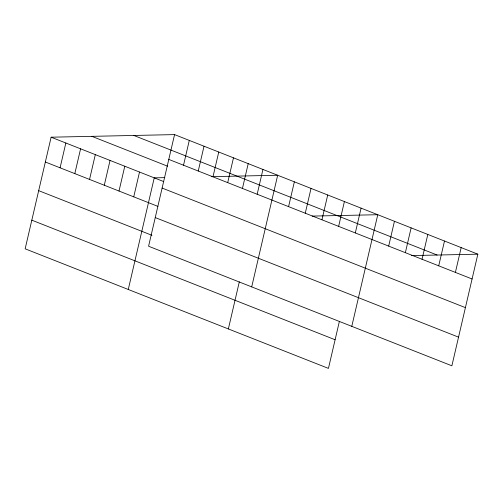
<?xml version="1.0" encoding="UTF-8"?>
<svg xmlns="http://www.w3.org/2000/svg" width="503" height="503" viewBox="0 0 503 503"><rect width="100%" height="100%" fill="white"/><g stroke="black" fill="none" stroke-linecap="round" stroke-linejoin="round"><path stroke-width="0.75" d="M174.56 134.603L148.58 246.231L451.876 365.8L477.85 254.178L174.56 134.603L51.124 137.2L25.15 248.822L328.44 368.397L339.406 321.298M60.083 167.807L65.855 143.003M74.815 173.617L80.587 148.813M89.547 179.426L95.319 154.622M104.278 185.236L110.05 160.432M119.01 191.039L124.782 166.235M133.741 196.849L139.513 172.045M128.271 289.476L154.245 177.855L164.808 177.628M183.52 165.217L189.291 140.412M198.251 171.026L204.023 146.222M212.976 176.83L218.755 152.025M227.708 182.639L233.48 157.835M242.44 188.449L248.212 163.645M257.171 194.252L262.943 169.448M228.356 328.937L239.315 281.837M251.701 286.886L277.675 175.258L211.298 176.654M288.584 206.639L294.356 181.834M305.264 213.215L311.036 188.411M321.945 219.792L327.717 194.988M338.632 226.369L344.404 201.565M355.313 232.946L361.085 208.141M351.786 326.34L377.766 214.718L312.162 216.095M388.674 246.099L394.446 221.295M405.355 252.676L411.127 227.872M422.036 259.252L427.808 234.448M438.717 265.829L444.489 241.025M455.397 272.406L461.169 247.602M411.473 255.574L477.85 254.178M133.823 135.458L437.12 255.034M168.788 159.407L472.078 278.983M91.86 136.344L167.618 166.21M51.124 137.2L163.676 181.57M162.117 188.059L465.413 307.635M45.352 162.004L157.904 206.375M155.251 217.579L458.541 337.148M38.687 190.656L151.963 235.31M31.815 220.169L335.111 339.745"/></g></svg>
